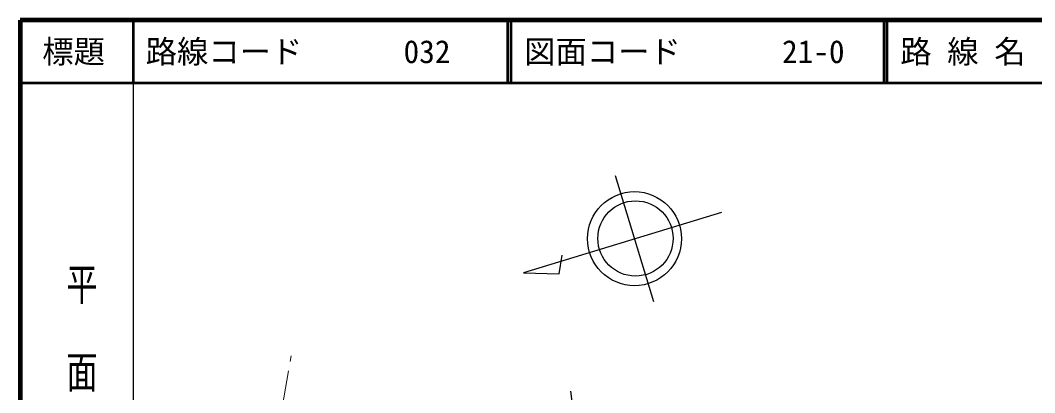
# Model space of a CAD drawing. Units: millimetres, scale not verified. Extents: x 40000 to 680000, y 20000 to 380000.
# Drawn here: x 40000 to 201830, y 320583 to 380000 of the extents above; entities that cross this region are included whole.
import ezdxf
from ezdxf.enums import TextEntityAlignment as Align

# ---------------------------------------------------------------- set-up
doc = ezdxf.new("R2010")
doc.units = ezdxf.units.MM
doc.header["$LTSCALE"] = 1000
doc.linetypes.add('CHAIN', pattern=[18.5, 12, -1.5, 3.5, -1.5])
for name, color, linetype, lineweight in [('M-BGD', 7, 'Continuous', 25), ('M-BMK', 2, 'CHAIN', 13), ('M-TTL', 2, 'Continuous', 140), ('M-TTL-BAND', 7, 'Continuous', 25), ('M-TTL-LINE', 7, 'Continuous', 50)]:
    doc.layers.add(name, color=color, linetype=linetype, lineweight=lineweight)
doc.layers.add('M-TTL-TXT', color=7, linetype='Continuous')
doc.styles.add('@ＭＳ ゴシック', font='')
doc.styles.add('ＭＳ ゴシック', font='')
doc.styles.get('@ＭＳ ゴシック').set_extended_font_data('@MS Gothic')
doc.styles.get('ＭＳ ゴシック').set_extended_font_data('MS Gothic')

msp = doc.modelspace()

# ---------------------------------------------------------------- linework, layer by layer
at = {"layer": 'M-BGD'}
for p, q in [((141070, 335076), (134932, 355159)), ((151868, 349356), (120281, 339702)), ((125946, 339545), (126449, 342503)), ((120281, 339702), (125946, 339545))]:
    msp.add_line(p, q, dxfattribs=at)
msp.add_lwpolyline([(202228, 282105), (197533, 280488), (193281, 279679), (187412, 279027), (179665, 278844), (164510, 279210), (160924, 280044), (156333, 280827), (148873, 281401), (142900, 282261), (139743, 283435), (136848, 285183), (134579, 287139), (132988, 289617), (131814, 292069), (129867, 305095), (127803, 320853)], dxfattribs=at)
for centre, radius in [((137989, 345158), 7500), ((138142, 345196), 6000)]:
    msp.add_circle(centre, radius, dxfattribs=at)
at = {"layer": 'M-BMK'}
msp.add_line((68296, 239309), (83200, 326464), dxfattribs=at)
at = {"layer": 'M-TTL'}
for p, q in [((40000, 380000), (40000, 20000)), ((680000, 380000), (40000, 380000))]:
    msp.add_line(p, q, dxfattribs=at)
at = {"layer": 'M-TTL-BAND'}
msp.add_line((58000, 370000), (58000, 20000), dxfattribs=at)
at = {"layer": 'M-TTL-LINE'}
for p, q in [((58000, 380000), (58000, 370000)), ((117750, 380000), (117750, 370000)), ((118250, 380000), (118250, 370000)), ((177750, 380000), (177750, 370000)), ((178250, 380000), (178250, 370000)), ((40000, 370000), (680000, 370000))]:
    msp.add_line(p, q, dxfattribs=at)

# ---------------------------------------------------------------- texts
at = {"layer": 'M-TTL-BAND', "style": '@ＭＳ ゴシック', "width": 1.4}
msp.add_text('平  面  図', height=3666, rotation=270, dxfattribs=at).set_placement((49777, 306475), align=Align.MIDDLE_RIGHT)
at = {"layer": 'M-TTL-TXT', "style": 'ＭＳ ゴシック'}
msp.add_text('標題', height=3666, dxfattribs=at).set_placement((48500, 375000), align=Align.MIDDLE_CENTER)
for s, p in [('路線コード', (60000, 375000)), ('図面コード', (120380, 375000)), ('路 線 名', (180380, 375000)), ('032', (101142, 375000)), ('21-0', (161521, 375000))]:
    msp.add_text(s, height=3666, dxfattribs=at).set_placement(p, align=Align.MIDDLE_LEFT)

doc.saveas('drawing.dxf')
